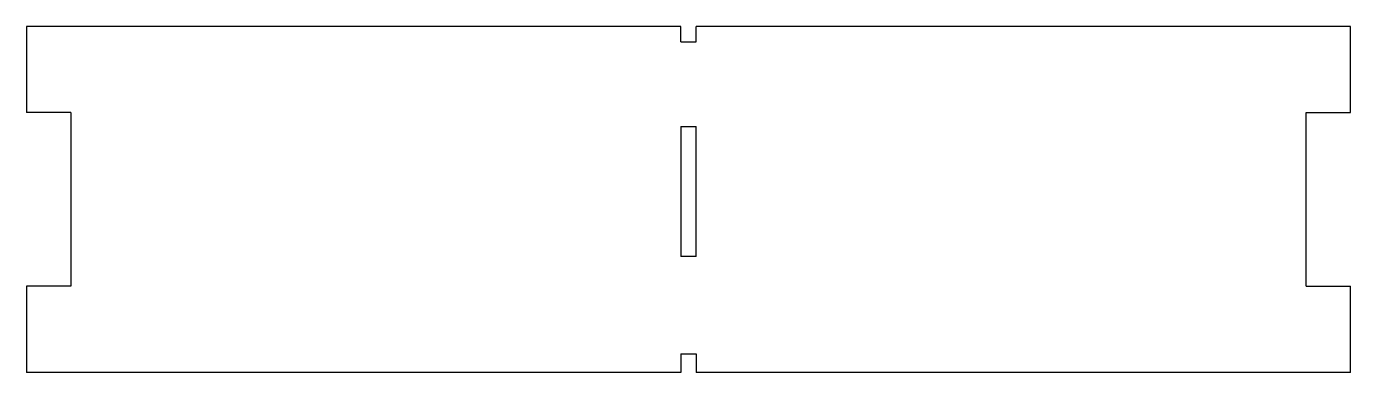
# Model space of a CAD drawing. Header units: centimetres. Extents: x -5.1 to 5.1, y -1.4 to 1.3.
import ezdxf

# ---------------------------------------------------------------- set-up
doc = ezdxf.new("R2010")
doc.units = ezdxf.units.CM
doc.header["$MEASUREMENT"] = 0
doc.layers.add('PushBar_Rack_MX_REV3 v1_0', color=7, linetype='Continuous')

msp = doc.modelspace()

# ---------------------------------------------------------------- linework, layer by layer
at = {"layer": 'PushBar_Rack_MX_REV3 v1_0'}
for p, q in [((-0.05, 1.258), (-5.08, 1.258)), ((-5.08, 1.258), (-5.08, 0.594)), ((-0.05, 1.138), (-0.05, 1.258)), ((0.07, 1.138), (0.07, 1.258)), ((5.1, 1.258), (0.07, 1.258)), ((5.1, 0.594), (5.1, 1.258)), ((-0.05, 1.138), (0.07, 1.138)), ((-4.74, 0.594), (-5.08, 0.594)), ((-4.74, 0.594), (-4.74, -0.742)), ((4.76, 0.594), (5.1, 0.594)), ((4.76, -0.742), (4.76, 0.594)), ((-0.05, 0.488), (-0.05, -0.512)), ((-0.05, 0.488), (0.07, 0.488)), ((0.07, -0.512), (0.07, 0.488)), ((0.07, -0.512), (-0.05, -0.512)), ((-4.74, -0.742), (-5.08, -0.742)), ((-5.08, -0.742), (-5.08, -1.406)), ((4.76, -0.742), (5.1, -0.742)), ((5.1, -1.406), (5.1, -0.742)), ((-0.05, -1.262), (-0.05, -1.406)), ((-0.05, -1.262), (0.07, -1.262)), ((0.07, -1.262), (0.07, -1.406)), ((-0.05, -1.406), (-5.08, -1.406)), ((5.1, -1.406), (0.07, -1.406))]:
    msp.add_line(p, q, dxfattribs=at)

doc.saveas('drawing.dxf')
